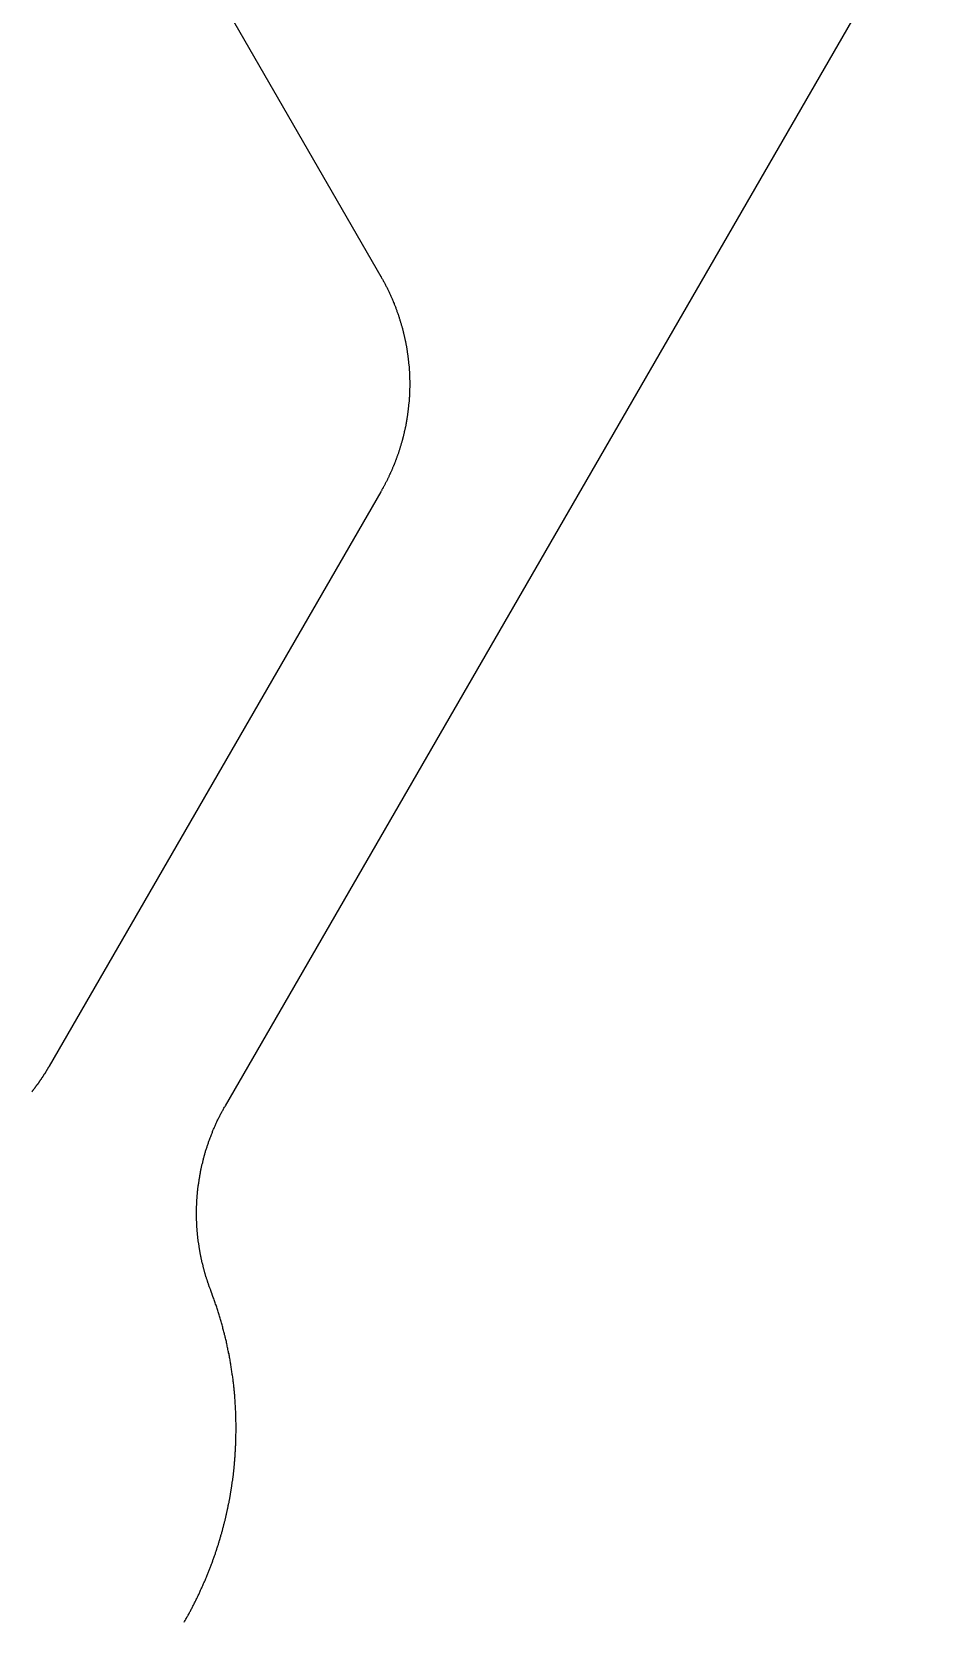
# Model space of a CAD drawing. Extents: x 442 to 745, y 5 to 355.
# Drawn here: x 699.61 to 704.8, y 262.07 to 271.19 of the extents above; entities that cross this region are included whole.
import ezdxf

# ---------------------------------------------------------------- set-up
doc = ezdxf.new("R2010")
doc.units = 0
doc.layers.add('VISIBLE__ANSI_', color=7, linetype='CONTINUOUS')

msp = doc.modelspace()

# ---------------------------------------------------------------- linework, layer by layer
at = {"layer": 'VISIBLE__ANSI_'}
for p, q in [((699.7046, 273.0857), (701.6064, 269.7916)), ((700.7151, 265.036), (704.7965, 272.1052)), ((701.6064, 268.5563), (699.7046, 265.2622))]:
    msp.add_line(p, q, dxfattribs=at)
for points in [[(701.606, 269.792, 0), (701.609, 269.788, 0), (701.611, 269.783, 0), (701.613, 269.779, 0), (701.616, 269.775, 0), (701.618, 269.771, 0), (701.62, 269.767, 0), (701.622, 269.763, 0), (701.625, 269.759, 0), (701.627, 269.755, 0), (701.629, 269.751, 0), (701.631, 269.746, 0), (701.633, 269.742, 0), (701.636, 269.738, 0), (701.638, 269.734, 0), (701.64, 269.73, 0), (701.642, 269.726, 0), (701.644, 269.721, 0), (701.646, 269.717, 0), (701.648, 269.713, 0), (701.65, 269.709, 0), (701.652, 269.705, 0), (701.654, 269.701, 0), (701.656, 269.696, 0), (701.658, 269.692, 0), (701.66, 269.688, 0), (701.662, 269.684, 0), (701.664, 269.679, 0), (701.666, 269.675, 0), (701.667, 269.671, 0), (701.669, 269.667, 0), (701.671, 269.663, 0), (701.673, 269.658, 0), (701.675, 269.654, 0), (701.677, 269.65, 0), (701.678, 269.646, 0), (701.68, 269.641, 0), (701.682, 269.637, 0), (701.683, 269.633, 0), (701.685, 269.629, 0), (701.687, 269.624, 0), (701.688, 269.62, 0), (701.69, 269.616, 0), (701.692, 269.612, 0), (701.693, 269.607, 0), (701.695, 269.603, 0), (701.696, 269.599, 0), (701.698, 269.595, 0), (701.699, 269.59, 0), (701.701, 269.586, 0), (701.702, 269.582, 0), (701.704, 269.578, 0), (701.705, 269.573, 0), (701.707, 269.569, 0), (701.708, 269.565, 0), (701.71, 269.561, 0), (701.711, 269.556, 0), (701.712, 269.552, 0), (701.714, 269.548, 0), (701.715, 269.544, 0), (701.716, 269.54, 0), (701.718, 269.535, 0), (701.719, 269.531, 0), (701.72, 269.527, 0), (701.722, 269.523, 0), (701.723, 269.519, 0), (701.724, 269.514, 0), (701.725, 269.51, 0), (701.726, 269.506, 0), (701.727, 269.502, 0), (701.729, 269.498, 0), (701.73, 269.493, 0), (701.731, 269.489, 0), (701.732, 269.485, 0), (701.733, 269.481, 0), (701.734, 269.477, 0), (701.735, 269.473, 0), (701.736, 269.468, 0), (701.737, 269.464, 0), (701.738, 269.46, 0), (701.739, 269.456, 0), (701.74, 269.452, 0), (701.741, 269.448, 0), (701.742, 269.444, 0), (701.743, 269.44, 0), (701.744, 269.436, 0), (701.745, 269.431, 0), (701.746, 269.427, 0), (701.746, 269.423, 0), (701.747, 269.419, 0), (701.748, 269.415, 0), (701.749, 269.411, 0), (701.75, 269.407, 0), (701.75, 269.403, 0), (701.751, 269.399, 0), (701.752, 269.395, 0), (701.753, 269.391, 0), (701.753, 269.387, 0), (701.754, 269.383, 0), (701.755, 269.379, 0), (701.755, 269.375, 0), (701.756, 269.371, 0), (701.757, 269.367, 0), (701.757, 269.364, 0), (701.758, 269.36, 0), (701.758, 269.356, 0), (701.759, 269.352, 0), (701.76, 269.348, 0), (701.76, 269.344, 0), (701.761, 269.34, 0), (701.761, 269.336, 0), (701.762, 269.332, 0), (701.762, 269.328, 0), (701.763, 269.324, 0), (701.763, 269.32, 0), (701.764, 269.316, 0), (701.764, 269.312, 0), (701.765, 269.308, 0), (701.765, 269.304, 0), (701.765, 269.3, 0), (701.766, 269.296, 0), (701.766, 269.292, 0), (701.767, 269.288, 0), (701.767, 269.284, 0), (701.767, 269.28, 0), (701.768, 269.276, 0), (701.768, 269.272, 0), (701.768, 269.268, 0), (701.769, 269.264, 0), (701.769, 269.26, 0), (701.769, 269.256, 0), (701.769, 269.252, 0), (701.77, 269.248, 0), (701.77, 269.244, 0), (701.77, 269.24, 0), (701.77, 269.236, 0), (701.77, 269.232, 0), (701.771, 269.228, 0), (701.771, 269.224, 0), (701.771, 269.22, 0), (701.771, 269.216, 0), (701.771, 269.212, 0), (701.771, 269.208, 0), (701.771, 269.204, 0), (701.771, 269.2, 0), (701.772, 269.196, 0), (701.772, 269.192, 0), (701.772, 269.188, 0), (701.772, 269.184, 0), (701.772, 269.18, 0), (701.772, 269.176, 0), (701.772, 269.172, 0), (701.772, 269.168, 0), (701.772, 269.164, 0), (701.772, 269.16, 0), (701.772, 269.156, 0), (701.772, 269.152, 0), (701.771, 269.148, 0), (701.771, 269.144, 0), (701.771, 269.14, 0), (701.771, 269.136, 0), (701.771, 269.132, 0), (701.771, 269.128, 0), (701.771, 269.124, 0), (701.771, 269.12, 0), (701.77, 269.116, 0), (701.77, 269.112, 0), (701.77, 269.108, 0), (701.77, 269.104, 0), (701.77, 269.1, 0), (701.769, 269.096, 0), (701.769, 269.092, 0), (701.769, 269.088, 0), (701.769, 269.084, 0), (701.768, 269.08, 0), (701.768, 269.076, 0), (701.768, 269.072, 0), (701.767, 269.068, 0), (701.767, 269.064, 0), (701.767, 269.061, 0), (701.766, 269.057, 0), (701.766, 269.053, 0), (701.765, 269.049, 0), (701.765, 269.045, 0), (701.765, 269.041, 0), (701.764, 269.037, 0), (701.764, 269.033, 0), (701.763, 269.029, 0), (701.763, 269.025, 0), (701.762, 269.021, 0), (701.762, 269.017, 0), (701.761, 269.013, 0), (701.761, 269.009, 0), (701.76, 269.005, 0), (701.76, 269.001, 0), (701.759, 268.997, 0), (701.759, 268.994, 0), (701.758, 268.99, 0), (701.757, 268.986, 0), (701.757, 268.982, 0), (701.756, 268.978, 0), (701.756, 268.974, 0), (701.755, 268.97, 0), (701.754, 268.966, 0), (701.754, 268.962, 0), (701.753, 268.958, 0), (701.752, 268.955, 0), (701.752, 268.951, 0), (701.751, 268.947, 0), (701.75, 268.943, 0), (701.749, 268.939, 0), (701.749, 268.935, 0), (701.748, 268.931, 0), (701.747, 268.928, 0), (701.746, 268.924, 0), (701.746, 268.92, 0), (701.745, 268.916, 0), (701.744, 268.912, 0), (701.743, 268.908, 0), (701.742, 268.905, 0), (701.741, 268.901, 0), (701.74, 268.897, 0), (701.74, 268.893, 0), (701.739, 268.889, 0), (701.738, 268.886, 0), (701.737, 268.882, 0), (701.736, 268.878, 0), (701.735, 268.874, 0), (701.734, 268.87, 0), (701.733, 268.867, 0), (701.732, 268.863, 0), (701.731, 268.859, 0), (701.73, 268.855, 0), (701.729, 268.852, 0), (701.728, 268.848, 0), (701.727, 268.844, 0), (701.726, 268.841, 0), (701.725, 268.837, 0), (701.724, 268.833, 0), (701.723, 268.829, 0), (701.722, 268.826, 0), (701.721, 268.822, 0), (701.719, 268.818, 0), (701.718, 268.815, 0), (701.717, 268.811, 0), (701.716, 268.807, 0), (701.715, 268.804, 0), (701.714, 268.8, 0), (701.713, 268.796, 0), (701.711, 268.793, 0), (701.71, 268.789, 0), (701.709, 268.785, 0), (701.708, 268.782, 0), (701.707, 268.778, 0), (701.705, 268.774, 0), (701.704, 268.771, 0), (701.703, 268.767, 0), (701.702, 268.764, 0), (701.7, 268.76, 0), (701.699, 268.756, 0), (701.698, 268.753, 0), (701.696, 268.749, 0), (701.695, 268.746, 0), (701.694, 268.742, 0), (701.692, 268.739, 0), (701.691, 268.735, 0), (701.69, 268.732, 0), (701.688, 268.728, 0), (701.687, 268.725, 0), (701.686, 268.721, 0), (701.684, 268.718, 0), (701.683, 268.714, 0), (701.682, 268.711, 0), (701.68, 268.707, 0), (701.679, 268.704, 0), (701.677, 268.7, 0), (701.676, 268.697, 0), (701.674, 268.693, 0), (701.673, 268.69, 0), (701.671, 268.686, 0), (701.67, 268.683, 0), (701.669, 268.68, 0), (701.667, 268.676, 0), (701.666, 268.673, 0), (701.664, 268.669, 0), (701.662, 268.666, 0), (701.661, 268.663, 0), (701.659, 268.659, 0), (701.658, 268.656, 0), (701.656, 268.653, 0), (701.655, 268.649, 0), (701.653, 268.646, 0), (701.652, 268.643, 0), (701.65, 268.639, 0), (701.648, 268.636, 0), (701.647, 268.633, 0), (701.645, 268.629, 0), (701.644, 268.626, 0), (701.642, 268.623, 0), (701.64, 268.62, 0), (701.639, 268.616, 0), (701.637, 268.613, 0), (701.636, 268.61, 0), (701.634, 268.607, 0), (701.632, 268.603, 0), (701.631, 268.6, 0), (701.629, 268.597, 0), (701.627, 268.594, 0), (701.625, 268.591, 0), (701.624, 268.587, 0), (701.622, 268.584, 0), (701.62, 268.581, 0), (701.619, 268.578, 0), (701.617, 268.575, 0), (701.615, 268.572, 0), (701.613, 268.569, 0), (701.612, 268.566, 0), (701.61, 268.562, 0), (701.608, 268.559, 0), (701.606, 268.556, 0)], [(699.705, 265.262, 0), (699.704, 265.261, 0), (699.703, 265.259, 0), (699.702, 265.257, 0), (699.701, 265.256, 0), (699.7, 265.254, 0), (699.699, 265.253, 0), (699.698, 265.251, 0), (699.697, 265.249, 0), (699.696, 265.248, 0), (699.695, 265.246, 0), (699.694, 265.244, 0), (699.693, 265.243, 0), (699.692, 265.241, 0), (699.691, 265.239, 0), (699.69, 265.238, 0), (699.689, 265.236, 0), (699.688, 265.234, 0), (699.687, 265.233, 0), (699.686, 265.231, 0), (699.685, 265.229, 0), (699.684, 265.228, 0), (699.683, 265.226, 0), (699.682, 265.224, 0), (699.681, 265.223, 0), (699.68, 265.221, 0), (699.679, 265.219, 0), (699.677, 265.217, 0), (699.676, 265.216, 0), (699.675, 265.214, 0), (699.674, 265.212, 0), (699.673, 265.21, 0), (699.672, 265.209, 0), (699.671, 265.207, 0), (699.67, 265.205, 0), (699.668, 265.203, 0), (699.667, 265.202, 0), (699.666, 265.2, 0), (699.665, 265.198, 0), (699.664, 265.196, 0), (699.663, 265.195, 0), (699.661, 265.193, 0), (699.66, 265.191, 0), (699.659, 265.189, 0), (699.658, 265.187, 0), (699.657, 265.186, 0), (699.655, 265.184, 0), (699.654, 265.182, 0), (699.653, 265.18, 0), (699.652, 265.178, 0), (699.65, 265.177, 0), (699.649, 265.175, 0), (699.648, 265.173, 0), (699.647, 265.171, 0), (699.645, 265.169, 0), (699.644, 265.168, 0), (699.643, 265.166, 0), (699.641, 265.164, 0), (699.64, 265.162, 0), (699.639, 265.16, 0), (699.638, 265.158, 0), (699.636, 265.157, 0), (699.635, 265.155, 0), (699.634, 265.153, 0), (699.632, 265.151, 0), (699.631, 265.149, 0), (699.629, 265.147, 0), (699.628, 265.145, 0), (699.627, 265.144, 0), (699.625, 265.142, 0), (699.624, 265.14, 0), (699.623, 265.138, 0), (699.621, 265.136, 0), (699.62, 265.134, 0), (699.618, 265.132, 0), (699.617, 265.131, 0), (699.615, 265.129, 0), (699.614, 265.127, 0), (699.613, 265.125, 0), (699.611, 265.123, 0), (699.61, 265.121, 0), (699.608, 265.119, 0), (699.607, 265.117, 0), (699.605, 265.115, 0)], [(700.631, 263.978, 0), (700.629, 263.981, 0), (700.628, 263.985, 0), (700.627, 263.988, 0), (700.626, 263.991, 0), (700.625, 263.995, 0), (700.623, 263.998, 0), (700.622, 264.001, 0), (700.621, 264.004, 0), (700.62, 264.008, 0), (700.619, 264.011, 0), (700.618, 264.015, 0), (700.616, 264.018, 0), (700.615, 264.021, 0), (700.614, 264.025, 0), (700.613, 264.028, 0), (700.612, 264.031, 0), (700.611, 264.035, 0), (700.61, 264.038, 0), (700.609, 264.042, 0), (700.607, 264.045, 0), (700.606, 264.049, 0), (700.605, 264.052, 0), (700.604, 264.055, 0), (700.603, 264.059, 0), (700.602, 264.062, 0), (700.601, 264.066, 0), (700.6, 264.069, 0), (700.599, 264.073, 0), (700.598, 264.076, 0), (700.597, 264.08, 0), (700.596, 264.083, 0), (700.595, 264.087, 0), (700.594, 264.09, 0), (700.593, 264.094, 0), (700.592, 264.098, 0), (700.591, 264.101, 0), (700.59, 264.105, 0), (700.589, 264.108, 0), (700.588, 264.112, 0), (700.587, 264.115, 0), (700.587, 264.119, 0), (700.586, 264.123, 0), (700.585, 264.126, 0), (700.584, 264.13, 0), (700.583, 264.134, 0), (700.582, 264.137, 0), (700.581, 264.141, 0), (700.581, 264.144, 0), (700.58, 264.148, 0), (700.579, 264.152, 0), (700.578, 264.155, 0), (700.577, 264.159, 0), (700.577, 264.163, 0), (700.576, 264.167, 0), (700.575, 264.17, 0), (700.574, 264.174, 0), (700.573, 264.178, 0), (700.573, 264.181, 0), (700.572, 264.185, 0), (700.571, 264.189, 0), (700.571, 264.193, 0), (700.57, 264.196, 0), (700.569, 264.2, 0), (700.569, 264.204, 0), (700.568, 264.208, 0), (700.567, 264.211, 0), (700.567, 264.215, 0), (700.566, 264.219, 0), (700.565, 264.223, 0), (700.565, 264.227, 0), (700.564, 264.23, 0), (700.564, 264.234, 0), (700.563, 264.238, 0), (700.562, 264.242, 0), (700.562, 264.246, 0), (700.561, 264.25, 0), (700.561, 264.253, 0), (700.56, 264.257, 0), (700.56, 264.261, 0), (700.559, 264.265, 0), (700.559, 264.269, 0), (700.558, 264.273, 0), (700.558, 264.277, 0), (700.557, 264.281, 0), (700.557, 264.284, 0), (700.557, 264.288, 0), (700.556, 264.292, 0), (700.556, 264.296, 0), (700.555, 264.3, 0), (700.555, 264.304, 0), (700.555, 264.308, 0), (700.554, 264.312, 0), (700.554, 264.316, 0), (700.554, 264.32, 0), (700.553, 264.324, 0), (700.553, 264.328, 0), (700.553, 264.332, 0), (700.552, 264.336, 0), (700.552, 264.339, 0), (700.552, 264.343, 0), (700.552, 264.347, 0), (700.551, 264.351, 0), (700.551, 264.355, 0), (700.551, 264.359, 0), (700.551, 264.363, 0), (700.551, 264.367, 0), (700.551, 264.371, 0), (700.55, 264.375, 0), (700.55, 264.379, 0), (700.55, 264.383, 0), (700.55, 264.387, 0), (700.55, 264.391, 0), (700.55, 264.395, 0), (700.55, 264.4, 0), (700.55, 264.404, 0), (700.55, 264.408, 0), (700.55, 264.412, 0), (700.55, 264.416, 0), (700.55, 264.42, 0), (700.55, 264.424, 0), (700.55, 264.428, 0), (700.55, 264.432, 0), (700.55, 264.436, 0), (700.55, 264.44, 0), (700.55, 264.444, 0), (700.55, 264.448, 0), (700.55, 264.452, 0), (700.55, 264.457, 0), (700.55, 264.461, 0), (700.551, 264.465, 0), (700.551, 264.469, 0), (700.551, 264.473, 0), (700.551, 264.477, 0), (700.551, 264.482, 0), (700.551, 264.486, 0), (700.552, 264.49, 0), (700.552, 264.494, 0), (700.552, 264.499, 0), (700.553, 264.503, 0), (700.553, 264.507, 0), (700.553, 264.512, 0), (700.554, 264.516, 0), (700.554, 264.52, 0), (700.554, 264.525, 0), (700.555, 264.529, 0), (700.555, 264.533, 0), (700.555, 264.538, 0), (700.556, 264.542, 0), (700.556, 264.546, 0), (700.557, 264.551, 0), (700.557, 264.555, 0), (700.558, 264.56, 0), (700.558, 264.564, 0), (700.559, 264.569, 0), (700.559, 264.573, 0), (700.56, 264.577, 0), (700.561, 264.582, 0), (700.561, 264.586, 0), (700.562, 264.591, 0), (700.563, 264.595, 0), (700.563, 264.6, 0), (700.564, 264.604, 0), (700.565, 264.609, 0), (700.565, 264.613, 0), (700.566, 264.618, 0), (700.567, 264.622, 0), (700.568, 264.627, 0), (700.568, 264.632, 0), (700.569, 264.636, 0), (700.57, 264.641, 0), (700.571, 264.645, 0), (700.572, 264.65, 0), (700.573, 264.654, 0), (700.573, 264.659, 0), (700.574, 264.664, 0), (700.575, 264.668, 0), (700.576, 264.673, 0), (700.577, 264.678, 0), (700.578, 264.682, 0), (700.579, 264.687, 0), (700.58, 264.691, 0), (700.581, 264.696, 0), (700.582, 264.701, 0), (700.584, 264.705, 0), (700.585, 264.71, 0), (700.586, 264.715, 0), (700.587, 264.719, 0), (700.588, 264.724, 0), (700.589, 264.729, 0), (700.59, 264.733, 0), (700.592, 264.738, 0), (700.593, 264.743, 0), (700.594, 264.747, 0), (700.596, 264.752, 0), (700.597, 264.757, 0), (700.598, 264.761, 0), (700.6, 264.766, 0), (700.601, 264.771, 0), (700.602, 264.775, 0), (700.604, 264.78, 0), (700.605, 264.785, 0), (700.607, 264.79, 0), (700.608, 264.794, 0), (700.61, 264.799, 0), (700.611, 264.804, 0), (700.613, 264.808, 0), (700.614, 264.813, 0), (700.616, 264.818, 0), (700.618, 264.822, 0), (700.619, 264.827, 0), (700.621, 264.832, 0), (700.623, 264.837, 0), (700.624, 264.841, 0), (700.626, 264.846, 0), (700.628, 264.851, 0), (700.629, 264.855, 0), (700.631, 264.86, 0), (700.633, 264.865, 0), (700.635, 264.87, 0), (700.637, 264.874, 0), (700.639, 264.879, 0), (700.641, 264.884, 0), (700.642, 264.888, 0), (700.644, 264.893, 0), (700.646, 264.898, 0), (700.648, 264.902, 0), (700.65, 264.907, 0), (700.652, 264.912, 0), (700.654, 264.916, 0), (700.657, 264.921, 0), (700.659, 264.926, 0), (700.661, 264.93, 0), (700.663, 264.935, 0), (700.665, 264.94, 0), (700.667, 264.944, 0), (700.669, 264.949, 0), (700.672, 264.954, 0), (700.674, 264.958, 0), (700.676, 264.963, 0), (700.678, 264.968, 0), (700.681, 264.972, 0), (700.683, 264.977, 0), (700.685, 264.981, 0), (700.688, 264.986, 0), (700.69, 264.991, 0), (700.693, 264.995, 0), (700.695, 265, 0), (700.697, 265.004, 0), (700.7, 265.009, 0), (700.702, 265.013, 0), (700.705, 265.018, 0), (700.707, 265.022, 0), (700.71, 265.027, 0), (700.713, 265.032, 0), (700.715, 265.036, 0)], [(700.64, 263.954, 0), (700.64, 263.955, 0), (700.64, 263.955, 0), (700.639, 263.955, 0), (700.639, 263.955, 0), (700.639, 263.955, 0), (700.639, 263.955, 0), (700.639, 263.956, 0), (700.639, 263.956, 0), (700.639, 263.956, 0), (700.639, 263.956, 0), (700.639, 263.956, 0), (700.639, 263.957, 0), (700.639, 263.957, 0), (700.639, 263.957, 0), (700.639, 263.957, 0), (700.639, 263.957, 0), (700.639, 263.957, 0), (700.638, 263.958, 0), (700.638, 263.958, 0), (700.638, 263.958, 0), (700.638, 263.958, 0), (700.638, 263.958, 0), (700.638, 263.959, 0), (700.638, 263.959, 0), (700.638, 263.959, 0), (700.638, 263.959, 0), (700.638, 263.959, 0), (700.638, 263.959, 0), (700.638, 263.96, 0), (700.638, 263.96, 0), (700.638, 263.96, 0), (700.637, 263.96, 0), (700.637, 263.96, 0), (700.637, 263.961, 0), (700.637, 263.961, 0), (700.637, 263.961, 0), (700.637, 263.961, 0), (700.637, 263.961, 0), (700.637, 263.961, 0), (700.637, 263.962, 0), (700.637, 263.962, 0), (700.637, 263.962, 0), (700.637, 263.962, 0), (700.637, 263.962, 0), (700.637, 263.963, 0), (700.637, 263.963, 0), (700.636, 263.963, 0), (700.636, 263.963, 0), (700.636, 263.963, 0), (700.636, 263.964, 0), (700.636, 263.964, 0), (700.636, 263.964, 0), (700.636, 263.964, 0), (700.636, 263.964, 0), (700.636, 263.964, 0), (700.636, 263.965, 0), (700.636, 263.965, 0), (700.636, 263.965, 0), (700.636, 263.965, 0), (700.636, 263.965, 0), (700.635, 263.966, 0), (700.635, 263.966, 0), (700.635, 263.966, 0), (700.635, 263.966, 0), (700.635, 263.966, 0), (700.635, 263.967, 0), (700.635, 263.967, 0), (700.635, 263.967, 0), (700.635, 263.967, 0), (700.635, 263.967, 0), (700.635, 263.967, 0), (700.635, 263.968, 0), (700.635, 263.968, 0), (700.635, 263.968, 0), (700.634, 263.968, 0), (700.634, 263.968, 0), (700.634, 263.969, 0), (700.634, 263.969, 0), (700.634, 263.969, 0), (700.634, 263.969, 0), (700.634, 263.969, 0), (700.634, 263.969, 0), (700.634, 263.97, 0), (700.634, 263.97, 0), (700.634, 263.97, 0), (700.634, 263.97, 0), (700.634, 263.97, 0), (700.634, 263.971, 0), (700.634, 263.971, 0), (700.633, 263.971, 0), (700.633, 263.971, 0), (700.633, 263.971, 0), (700.633, 263.972, 0), (700.633, 263.972, 0), (700.633, 263.972, 0), (700.633, 263.972, 0), (700.633, 263.972, 0), (700.633, 263.972, 0), (700.633, 263.973, 0), (700.633, 263.973, 0), (700.633, 263.973, 0), (700.633, 263.973, 0), (700.633, 263.973, 0), (700.632, 263.974, 0), (700.632, 263.974, 0), (700.632, 263.974, 0), (700.632, 263.974, 0), (700.632, 263.974, 0), (700.632, 263.975, 0), (700.632, 263.975, 0), (700.632, 263.975, 0), (700.632, 263.975, 0), (700.632, 263.975, 0), (700.632, 263.976, 0), (700.632, 263.976, 0), (700.632, 263.976, 0), (700.632, 263.976, 0), (700.631, 263.976, 0), (700.631, 263.976, 0), (700.631, 263.977, 0), (700.631, 263.977, 0), (700.631, 263.977, 0), (700.631, 263.977, 0), (700.631, 263.977, 0), (700.631, 263.978, 0), (700.631, 263.978, 0), (700.631, 263.978, 0), (700.631, 263.978, 0)], [(700.776, 263.126, 0), (700.776, 263.133, 0), (700.776, 263.139, 0), (700.776, 263.146, 0), (700.776, 263.152, 0), (700.777, 263.159, 0), (700.777, 263.166, 0), (700.777, 263.172, 0), (700.777, 263.179, 0), (700.777, 263.185, 0), (700.777, 263.192, 0), (700.777, 263.199, 0), (700.777, 263.205, 0), (700.777, 263.212, 0), (700.777, 263.218, 0), (700.776, 263.225, 0), (700.776, 263.232, 0), (700.776, 263.238, 0), (700.776, 263.245, 0), (700.776, 263.251, 0), (700.776, 263.258, 0), (700.775, 263.265, 0), (700.775, 263.271, 0), (700.775, 263.278, 0), (700.775, 263.284, 0), (700.774, 263.291, 0), (700.774, 263.298, 0), (700.774, 263.304, 0), (700.773, 263.311, 0), (700.773, 263.317, 0), (700.772, 263.324, 0), (700.772, 263.33, 0), (700.772, 263.337, 0), (700.771, 263.344, 0), (700.771, 263.35, 0), (700.77, 263.357, 0), (700.77, 263.363, 0), (700.769, 263.37, 0), (700.769, 263.377, 0), (700.768, 263.383, 0), (700.767, 263.39, 0), (700.767, 263.396, 0), (700.766, 263.403, 0), (700.765, 263.409, 0), (700.765, 263.416, 0), (700.764, 263.422, 0), (700.763, 263.429, 0), (700.763, 263.436, 0), (700.762, 263.442, 0), (700.761, 263.449, 0), (700.76, 263.455, 0), (700.76, 263.462, 0), (700.759, 263.468, 0), (700.758, 263.475, 0), (700.757, 263.481, 0), (700.756, 263.488, 0), (700.755, 263.495, 0), (700.754, 263.501, 0), (700.753, 263.508, 0), (700.752, 263.514, 0), (700.751, 263.521, 0), (700.75, 263.527, 0), (700.749, 263.534, 0), (700.748, 263.54, 0), (700.747, 263.547, 0), (700.746, 263.553, 0), (700.745, 263.56, 0), (700.744, 263.566, 0), (700.743, 263.573, 0), (700.742, 263.579, 0), (700.74, 263.586, 0), (700.739, 263.592, 0), (700.738, 263.599, 0), (700.737, 263.605, 0), (700.736, 263.612, 0), (700.734, 263.618, 0), (700.733, 263.625, 0), (700.732, 263.631, 0), (700.73, 263.637, 0), (700.729, 263.644, 0), (700.728, 263.65, 0), (700.726, 263.657, 0), (700.725, 263.663, 0), (700.723, 263.67, 0), (700.722, 263.676, 0), (700.721, 263.683, 0), (700.719, 263.689, 0), (700.718, 263.695, 0), (700.716, 263.702, 0), (700.714, 263.708, 0), (700.713, 263.715, 0), (700.711, 263.721, 0), (700.71, 263.728, 0), (700.708, 263.734, 0), (700.706, 263.74, 0), (700.705, 263.747, 0), (700.703, 263.753, 0), (700.701, 263.759, 0), (700.7, 263.766, 0), (700.698, 263.772, 0), (700.696, 263.779, 0), (700.694, 263.785, 0), (700.693, 263.791, 0), (700.691, 263.798, 0), (700.689, 263.804, 0), (700.687, 263.81, 0), (700.685, 263.817, 0), (700.683, 263.823, 0), (700.682, 263.829, 0), (700.68, 263.836, 0), (700.678, 263.842, 0), (700.676, 263.848, 0), (700.674, 263.854, 0), (700.672, 263.861, 0), (700.67, 263.867, 0), (700.668, 263.873, 0), (700.666, 263.88, 0), (700.664, 263.886, 0), (700.662, 263.892, 0), (700.659, 263.898, 0), (700.657, 263.905, 0), (700.655, 263.911, 0), (700.653, 263.917, 0), (700.651, 263.923, 0), (700.649, 263.93, 0), (700.646, 263.936, 0), (700.644, 263.942, 0), (700.642, 263.948, 0), (700.64, 263.954, 0)], [(700.479, 262.074, 0), (700.481, 262.078, 0), (700.484, 262.083, 0), (700.487, 262.088, 0), (700.489, 262.092, 0), (700.492, 262.097, 0), (700.494, 262.101, 0), (700.497, 262.106, 0), (700.499, 262.11, 0), (700.502, 262.115, 0), (700.505, 262.12, 0), (700.507, 262.124, 0), (700.51, 262.129, 0), (700.512, 262.134, 0), (700.515, 262.138, 0), (700.517, 262.143, 0), (700.519, 262.148, 0), (700.522, 262.152, 0), (700.524, 262.157, 0), (700.527, 262.162, 0), (700.529, 262.166, 0), (700.532, 262.171, 0), (700.534, 262.176, 0), (700.536, 262.18, 0), (700.539, 262.185, 0), (700.541, 262.19, 0), (700.543, 262.195, 0), (700.546, 262.199, 0), (700.548, 262.204, 0), (700.551, 262.209, 0), (700.553, 262.214, 0), (700.555, 262.218, 0), (700.557, 262.223, 0), (700.56, 262.228, 0), (700.562, 262.233, 0), (700.564, 262.237, 0), (700.566, 262.242, 0), (700.569, 262.247, 0), (700.571, 262.252, 0), (700.573, 262.257, 0), (700.575, 262.261, 0), (700.577, 262.266, 0), (700.58, 262.271, 0), (700.582, 262.276, 0), (700.584, 262.281, 0), (700.586, 262.285, 0), (700.588, 262.29, 0), (700.59, 262.295, 0), (700.592, 262.3, 0), (700.595, 262.305, 0), (700.597, 262.309, 0), (700.599, 262.314, 0), (700.601, 262.319, 0), (700.603, 262.324, 0), (700.605, 262.329, 0), (700.607, 262.333, 0), (700.609, 262.338, 0), (700.611, 262.343, 0), (700.613, 262.348, 0), (700.615, 262.353, 0), (700.617, 262.358, 0), (700.619, 262.362, 0), (700.621, 262.367, 0), (700.622, 262.372, 0), (700.624, 262.377, 0), (700.626, 262.382, 0), (700.628, 262.386, 0), (700.63, 262.391, 0), (700.632, 262.396, 0), (700.634, 262.401, 0), (700.635, 262.406, 0), (700.637, 262.41, 0), (700.639, 262.415, 0), (700.641, 262.42, 0), (700.643, 262.425, 0), (700.644, 262.43, 0), (700.646, 262.434, 0), (700.648, 262.439, 0), (700.649, 262.444, 0), (700.651, 262.449, 0), (700.653, 262.454, 0), (700.654, 262.458, 0), (700.656, 262.463, 0), (700.658, 262.468, 0), (700.659, 262.473, 0), (700.661, 262.477, 0), (700.663, 262.482, 0), (700.664, 262.487, 0), (700.666, 262.492, 0), (700.667, 262.496, 0), (700.669, 262.501, 0), (700.67, 262.506, 0), (700.672, 262.511, 0), (700.673, 262.515, 0), (700.675, 262.52, 0), (700.676, 262.525, 0), (700.678, 262.529, 0), (700.679, 262.534, 0), (700.68, 262.539, 0), (700.682, 262.543, 0), (700.683, 262.548, 0), (700.685, 262.553, 0), (700.686, 262.557, 0), (700.687, 262.562, 0), (700.689, 262.567, 0), (700.69, 262.571, 0), (700.691, 262.576, 0), (700.693, 262.581, 0), (700.694, 262.585, 0), (700.695, 262.59, 0), (700.697, 262.594, 0), (700.698, 262.599, 0), (700.699, 262.603, 0), (700.7, 262.608, 0), (700.701, 262.613, 0), (700.703, 262.617, 0), (700.704, 262.622, 0), (700.705, 262.626, 0), (700.706, 262.631, 0), (700.707, 262.635, 0), (700.709, 262.64, 0), (700.71, 262.644, 0), (700.711, 262.649, 0), (700.712, 262.653, 0), (700.713, 262.658, 0), (700.714, 262.662, 0), (700.715, 262.666, 0), (700.716, 262.671, 0), (700.717, 262.675, 0), (700.718, 262.68, 0), (700.719, 262.684, 0), (700.72, 262.688, 0), (700.721, 262.693, 0), (700.722, 262.697, 0), (700.723, 262.701, 0), (700.724, 262.706, 0), (700.725, 262.71, 0), (700.726, 262.714, 0), (700.727, 262.719, 0), (700.728, 262.723, 0), (700.729, 262.727, 0), (700.73, 262.731, 0), (700.731, 262.736, 0), (700.731, 262.74, 0), (700.732, 262.744, 0), (700.733, 262.748, 0), (700.734, 262.752, 0), (700.735, 262.757, 0), (700.736, 262.761, 0), (700.736, 262.765, 0), (700.737, 262.769, 0), (700.738, 262.773, 0), (700.739, 262.777, 0), (700.74, 262.781, 0), (700.74, 262.785, 0), (700.741, 262.789, 0), (700.742, 262.793, 0), (700.743, 262.797, 0), (700.743, 262.801, 0), (700.744, 262.805, 0), (700.745, 262.809, 0), (700.745, 262.813, 0), (700.746, 262.817, 0), (700.747, 262.821, 0), (700.747, 262.825, 0), (700.748, 262.829, 0), (700.749, 262.833, 0), (700.749, 262.837, 0), (700.75, 262.84, 0), (700.75, 262.844, 0), (700.751, 262.848, 0), (700.752, 262.852, 0), (700.752, 262.856, 0), (700.753, 262.859, 0), (700.753, 262.863, 0), (700.754, 262.867, 0), (700.754, 262.87, 0), (700.755, 262.874, 0), (700.755, 262.878, 0), (700.756, 262.882, 0), (700.756, 262.885, 0), (700.757, 262.889, 0), (700.757, 262.893, 0), (700.758, 262.896, 0), (700.758, 262.9, 0), (700.759, 262.904, 0), (700.759, 262.907, 0), (700.76, 262.911, 0), (700.76, 262.914, 0), (700.761, 262.918, 0), (700.761, 262.922, 0), (700.761, 262.925, 0), (700.762, 262.929, 0), (700.762, 262.932, 0), (700.763, 262.936, 0), (700.763, 262.94, 0), (700.763, 262.943, 0), (700.764, 262.947, 0), (700.764, 262.95, 0), (700.765, 262.954, 0), (700.765, 262.957, 0), (700.765, 262.961, 0), (700.766, 262.964, 0), (700.766, 262.968, 0), (700.766, 262.971, 0), (700.767, 262.974, 0), (700.767, 262.978, 0), (700.767, 262.981, 0), (700.768, 262.985, 0), (700.768, 262.988, 0), (700.768, 262.991, 0), (700.768, 262.995, 0), (700.769, 262.998, 0), (700.769, 263.001, 0), (700.769, 263.005, 0), (700.77, 263.008, 0), (700.77, 263.011, 0), (700.77, 263.015, 0), (700.77, 263.018, 0), (700.771, 263.021, 0), (700.771, 263.024, 0), (700.771, 263.027, 0), (700.771, 263.031, 0), (700.771, 263.034, 0), (700.772, 263.037, 0), (700.772, 263.04, 0), (700.772, 263.043, 0), (700.772, 263.046, 0), (700.772, 263.05, 0), (700.773, 263.053, 0), (700.773, 263.056, 0), (700.773, 263.059, 0), (700.773, 263.062, 0), (700.773, 263.065, 0), (700.774, 263.068, 0), (700.774, 263.071, 0), (700.774, 263.074, 0), (700.774, 263.077, 0), (700.774, 263.079, 0), (700.774, 263.082, 0), (700.774, 263.085, 0), (700.775, 263.088, 0), (700.775, 263.091, 0), (700.775, 263.094, 0), (700.775, 263.097, 0), (700.775, 263.099, 0), (700.775, 263.102, 0), (700.775, 263.105, 0), (700.775, 263.108, 0), (700.775, 263.11, 0), (700.776, 263.113, 0), (700.776, 263.116, 0), (700.776, 263.118, 0), (700.776, 263.121, 0), (700.776, 263.123, 0), (700.776, 263.126, 0)]]:
    msp.add_polyline3d(points, dxfattribs=at)

doc.saveas('drawing.dxf')
